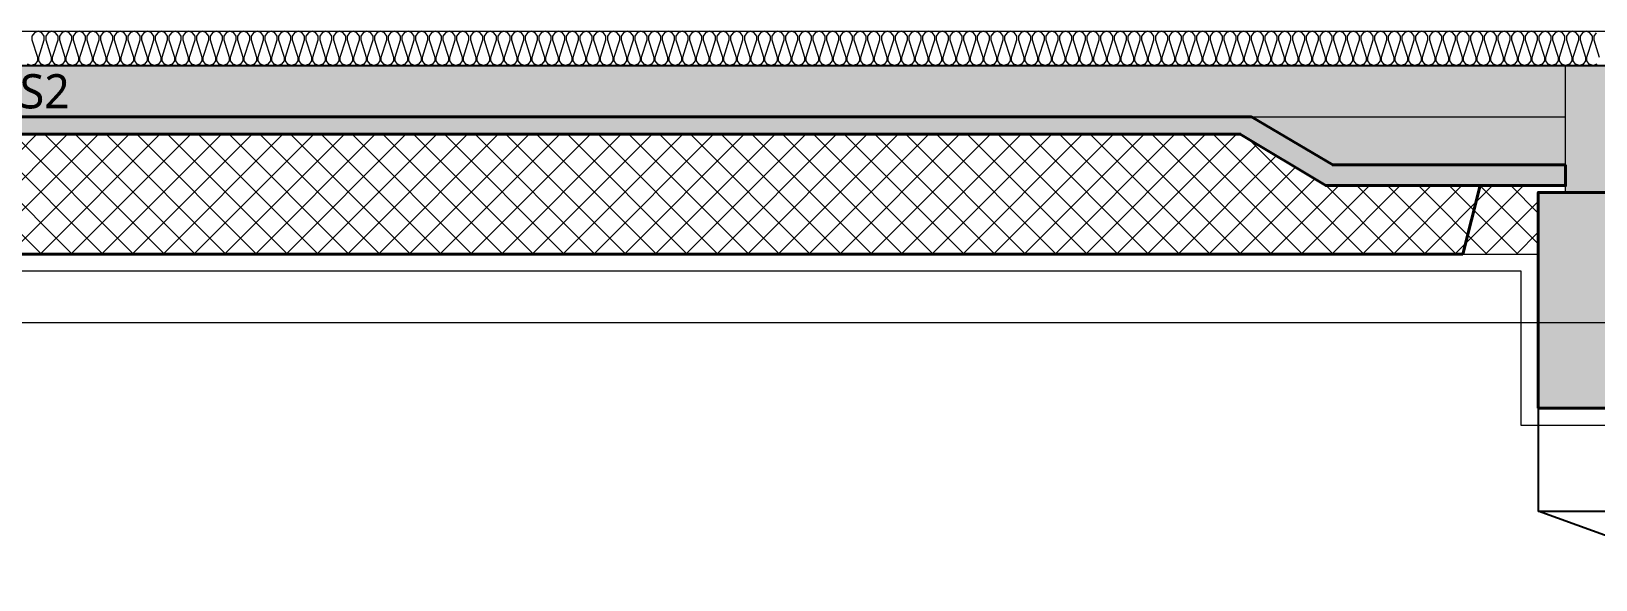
# Model space of a CAD drawing. Header units: millimetres. Extents: x 0 to 420000, y 0 to 297000.
# Drawn here: x 216513 to 221080, y 166750 to 168350 of the extents above; entities that cross this region are included whole.
import ezdxf
from ezdxf.enums import TextEntityAlignment as Align

# ---------------------------------------------------------------- set-up
doc = ezdxf.new("R2010")
doc.units = ezdxf.units.MM
doc.linetypes.add('CEN', pattern=[62, 60, -1, 0, -1])
for name, color, linetype, lineweight in [('A-AXIS-LINE', 1, 'CEN', 15), ('A-CONC-LIN1', 2, 'Continuous', 40), ('A-CONC-LIN2', 7, 'Continuous', 25), ('A-ELEV-LIN2', 7, 'Continuous', 25), ('A-XXXX-INSL1', 15, 'Continuous', 18), ('A-XXXX-INSL2', 8, 'Continuous', 18)]:
    doc.layers.add(name, color=color, linetype=linetype, lineweight=lineweight)
doc.layers.add('A-CONC-SOLD', color=253, linetype='CEN')
doc.layers.add('A-XXXX-NPLT', color=144, linetype='Continuous', lineweight=15, plot=False)
doc.styles.add('맑은고딕', font='')
doc.styles.get('맑은고딕').set_extended_font_data('Malgun Gothic')

# ---------------------------------------------------------------- blocks, each defined once
blk = doc.blocks.new('axis(220316)')
at = {"layer": 'A-AXIS-LINE', "ltscale": 1000}
blk.add_line((4631788.1, -432118.7), (4955413.1, -432118.7), dxfattribs=at)
blk = doc.blocks.new('PG1')
at = {"layer": 'A-CONC-SOLD'}
h = blk.add_hatch(color=256, dxfattribs=at)
h.dxf.hatch_style = 1
h.paths.add_polyline_path([(4800580.6, -237068.7), (4800580.6, -237438.7), (4802620.6, -237438.7), (4802620.6, -237068.7)])
h = blk.add_hatch(color=256, dxfattribs=at)
h.dxf.hatch_style = 1
h.paths.add_polyline_path([(4800500.6, -238068.7), (4800500.6, -237438.7), (4802700.6, -237438.7), (4802700.6, -238068.7), (4802240.6, -238068.7), (4802160.6, -237488.7), (4801040.6, -237488.7), (4800960.6, -238068.7)])
at = {"layer": 'A-CONC-LIN1'}
blk.add_lwpolyline([(4800500.6, -238068.7), (4800500.6, -237438.7), (4802700.6, -237438.7), (4802700.6, -238068.7), (4802240.6, -238068.7), (4802160.6, -237488.7), (4801040.6, -237488.7), (4800960.6, -238068.7), (4800500.6, -238068.7)], dxfattribs=at)
at = {"layer": 'A-CONC-LIN2'}
blk.add_line((4800580.6, -237068.7), (4802620.6, -237068.7), dxfattribs=at)
at = {"layer": 'A-XXXX-NPLT'}
blk.add_lwpolyline([(4802700.6, -238068.7), (4800500.6, -238068.7), (4800500.6, -237438.7), (4800580.6, -237438.7), (4800580.6, -237068.7), (4802620.6, -237068.7), (4802620.6, -237438.7), (4802700.6, -237438.7)], close=True, dxfattribs=at)
at = {"layer": 'A-XXXX-NPLT', "style": '맑은고딕'}
for s, p in [('PG1', (4801600.6, -237718.7)), ('2200X1000', (4801600.6, -237868.7))]:
    blk.add_text(s, height=100, dxfattribs=at).set_placement(p, align=Align.MIDDLE)
blk = doc.blocks.new('PS2(횡)')
at = {"layer": 'A-CONC-SOLD'}
h = blk.add_hatch(color=256, dxfattribs=at)
h.dxf.hatch_style = 1
h.paths.add_polyline_path([(1020, 0), (1020, -290), (1700, -290), (1937.4, -150), (9062.6, -150), (9300, -290), (9980, -290), (9980, 0)])
h = blk.add_hatch(color=256, dxfattribs=at)
h.dxf.hatch_style = 1
h.paths.add_polyline_path([(9980, -290), (9980, -350), (9280, -350), (9030, -200), (1970, -200), (1720, -350), (1020, -350), (1020, -290), (1700, -290), (1937.4, -150), (9062.6, -150), (9300, -290)])
at = {"layer": 'A-XXXX-INSL2'}
h = blk.add_hatch(dxfattribs=at)
h.set_pattern_fill('ANSI37', color=256, scale=20)
h.set_pattern_definition([(45, (-244012.5, -188500), (-44.90128, 44.90128), []), (135, (-244012.5, -188500), (-44.90128, -44.90128), [])])
h.paths.add_polyline_path([(1100, -550), (9900, -550), (9900, -350), (9280, -350), (9030, -200), (1970, -200), (1720, -350), (1100, -350)])
at = {"layer": 'A-CONC-LIN1', "color": 2}
for p, q in [((9680, -550), (9730, -350)), ((1320, -550), (9680, -550))]:
    blk.add_line(p, q, dxfattribs=at)
blk.add_lwpolyline([(9980, -290), (9980, -350), (9280, -350), (9030, -200), (1970, -200), (1720, -350), (1020, -350), (1020, -290), (1700, -290), (1937.4, -150), (9062.6, -150), (9300, -290)], close=True, dxfattribs=at)
at = {"layer": 'A-CONC-LIN2'}
blk.add_line((1020, 0), (9980, 0), dxfattribs=at)
at = {"layer": 'A-XXXX-INSL2'}
blk.add_line((9680, -550), (9900, -550), dxfattribs=at)
at = {"layer": 'A-XXXX-NPLT'}
blk.add_line((9062.6, -150), (9980, -150), dxfattribs=at)
at = {"layer": 'A-XXXX-NPLT', "style": '맑은고딕'}
blk.add_text('PS2', height=100, dxfattribs=at).set_placement((5500, -75), align=Align.MIDDLE)
blk = doc.blocks.new('횡지하층')
at = {"layer": 'A-ELEV-LIN2'}
for p, q in [((4822500.6, -238361.1), (4824700.6, -238361.1)), ((4822500.6, -238361.1), (4822500.6, -238661.1)), ((4822500.6, -238661.1), (4824700.6, -238661.1)), ((4823050.6, -238861.1), (4822500.6, -238661.1))]:
    blk.add_line(p, q, dxfattribs=at)
at = {"layer": 'A-XXXX-INSL1'}
blk.add_lwpolyline([(4833450.6, -237961.1), (4824750.6, -237961.1), (4824750.6, -238411.1), (4824197, -238411.1), (4824117, -237831.1), (4823084.1, -237831.1), (4823004.1, -238411.1), (4822450.6, -238411.1), (4822450.6, -237961.1), (4813750.6, -237961.1), (4813750.6, -238411.1), (4813197, -238411.1), (4813117, -237831.1), (4812084.1, -237831.1), (4812004.1, -238411.1), (4811450.6, -238411.1), (4811450.6, -237961.1), (4802750.6, -237961.1)], dxfattribs=at)
at = {"layer": 'A-XXXX-INSL2'}
blk.add_line((4757100.4, -237261.1), (4890100.5, -237261.1), dxfattribs=at)
for points in [[(4822669.6, -237265.1), (4822662.6, -237275.1), (4822662.6, -237286.1), (4822678.6, -237336.1)], [(4822671.6, -237357.1), (4822660.6, -237361.1), (4822649.6, -237357.1), (4822642.6, -237347.1), (4822642.6, -237336.1), (4822658.6, -237286.1), (4822658.6, -237275.1), (4822651.6, -237265.1), (4822640.6, -237261.1), (4822629.6, -237265.1), (4822622.6, -237275.1), (4822622.6, -237286.1), (4822638.6, -237336.1), (4822638.6, -237347.1), (4822631.6, -237357.1), (4822620.6, -237361.1), (4822609.6, -237357.1), (4822602.6, -237347.1), (4822602.6, -237336.1), (4822618.6, -237286.1), (4822618.6, -237275.1), (4822611.6, -237265.1), (4822600.6, -237261.1), (4822589.6, -237265.1), (4822582.6, -237275.1), (4822582.6, -237286.1), (4822598.6, -237336.1), (4822598.6, -237347.1), (4822591.6, -237357.1), (4822580.6, -237361.1), (4822569.6, -237357.1), (4822562.6, -237347.1), (4822562.6, -237336.1), (4822578.6, -237286.1), (4822578.6, -237275.1), (4822571.6, -237265.1), (4822560.6, -237261.1), (4822549.6, -237265.1), (4822542.6, -237275.1), (4822542.6, -237286.1), (4822558.6, -237336.1), (4822558.6, -237347.1), (4822551.6, -237357.1), (4822540.6, -237361.1), (4822529.6, -237357.1), (4822522.6, -237347.1), (4822522.6, -237336.1), (4822538.6, -237286.1), (4822538.6, -237275.1), (4822531.6, -237265.1), (4822520.6, -237261.1), (4822509.6, -237265.1), (4822502.6, -237275.1), (4822502.6, -237286.1), (4822518.6, -237336.1), (4822518.6, -237347.1), (4822511.6, -237357.1), (4822500.6, -237361.1), (4822489.6, -237357.1), (4822482.6, -237347.1), (4822482.6, -237336.1), (4822498.6, -237286.1), (4822498.6, -237275.1), (4822491.6, -237265.1), (4822480.6, -237261.1), (4822469.6, -237265.1), (4822462.6, -237275.1), (4822462.6, -237286.1), (4822478.6, -237336.1), (4822478.6, -237347.1), (4822471.6, -237357.1), (4822460.6, -237361.1), (4822449.6, -237357.1), (4822442.6, -237347.1), (4822442.6, -237336.1), (4822458.6, -237286.1), (4822458.6, -237275.1), (4822451.6, -237265.1), (4822440.6, -237261.1), (4822429.6, -237265.1), (4822422.6, -237275.1), (4822422.6, -237286.1), (4822438.6, -237336.1), (4822438.6, -237347.1), (4822431.6, -237357.1), (4822420.6, -237361.1), (4822409.6, -237357.1), (4822402.6, -237347.1), (4822402.6, -237336.1), (4822418.6, -237286.1), (4822418.6, -237275.1), (4822411.6, -237265.1), (4822400.6, -237261.1), (4822389.6, -237265.1), (4822382.6, -237275.1), (4822382.6, -237286.1), (4822398.6, -237336.1), (4822398.6, -237347.1), (4822391.6, -237357.1), (4822380.6, -237361.1), (4822369.6, -237357.1), (4822362.6, -237347.1), (4822362.6, -237336.1), (4822378.6, -237286.1), (4822378.6, -237275.1), (4822371.6, -237265.1), (4822360.6, -237261.1), (4822349.6, -237265.1), (4822342.6, -237275.1), (4822342.6, -237286.1), (4822358.6, -237336.1), (4822358.6, -237347.1), (4822351.6, -237357.1), (4822340.6, -237361.1), (4822329.6, -237357.1), (4822322.6, -237347.1), (4822322.6, -237336.1), (4822338.6, -237286.1), (4822338.6, -237275.1), (4822331.6, -237265.1), (4822320.6, -237261.1), (4822309.6, -237265.1), (4822302.6, -237275.1), (4822302.6, -237286.1), (4822318.6, -237336.1), (4822318.6, -237347.1), (4822311.6, -237357.1), (4822300.6, -237361.1), (4822289.6, -237357.1), (4822282.6, -237347.1), (4822282.6, -237336.1), (4822298.6, -237286.1), (4822298.6, -237275.1), (4822291.6, -237265.1), (4822280.6, -237261.1), (4822269.6, -237265.1), (4822262.6, -237275.1), (4822262.6, -237286.1), (4822278.6, -237336.1), (4822278.6, -237347.1), (4822271.6, -237357.1), (4822260.6, -237361.1), (4822249.6, -237357.1), (4822242.6, -237347.1), (4822242.6, -237336.1), (4822258.6, -237286.1), (4822258.6, -237275.1), (4822251.6, -237265.1), (4822240.6, -237261.1), (4822229.6, -237265.1), (4822222.6, -237275.1), (4822222.6, -237286.1), (4822238.6, -237336.1), (4822238.6, -237347.1), (4822231.6, -237357.1), (4822220.6, -237361.1), (4822209.6, -237357.1), (4822202.6, -237347.1), (4822202.6, -237336.1), (4822218.6, -237286.1), (4822218.6, -237275.1), (4822211.6, -237265.1), (4822200.6, -237261.1), (4822189.6, -237265.1), (4822182.6, -237275.1), (4822182.6, -237286.1), (4822198.6, -237336.1), (4822198.6, -237347.1), (4822191.6, -237357.1), (4822180.6, -237361.1), (4822169.6, -237357.1), (4822162.6, -237347.1), (4822162.6, -237336.1), (4822178.6, -237286.1), (4822178.6, -237275.1), (4822171.6, -237265.1), (4822160.6, -237261.1), (4822149.6, -237265.1), (4822142.6, -237275.1), (4822142.6, -237286.1), (4822158.6, -237336.1), (4822158.6, -237347.1), (4822151.6, -237357.1), (4822140.6, -237361.1), (4822129.6, -237357.1), (4822122.6, -237347.1), (4822122.6, -237336.1), (4822138.6, -237286.1), (4822138.6, -237275.1), (4822131.6, -237265.1), (4822120.6, -237261.1), (4822109.6, -237265.1), (4822102.6, -237275.1), (4822102.6, -237286.1), (4822118.6, -237336.1), (4822118.6, -237347.1), (4822111.6, -237357.1), (4822100.6, -237361.1), (4822089.6, -237357.1), (4822082.6, -237347.1), (4822082.6, -237336.1), (4822098.6, -237286.1), (4822098.6, -237275.1), (4822091.6, -237265.1), (4822080.6, -237261.1), (4822069.6, -237265.1), (4822062.6, -237275.1), (4822062.6, -237286.1), (4822078.6, -237336.1), (4822078.6, -237347.1), (4822071.6, -237357.1), (4822060.6, -237361.1), (4822049.6, -237357.1), (4822042.6, -237347.1), (4822042.6, -237336.1), (4822058.6, -237286.1), (4822058.6, -237275.1), (4822051.6, -237265.1), (4822040.6, -237261.1), (4822029.6, -237265.1), (4822022.6, -237275.1), (4822022.6, -237286.1), (4822038.6, -237336.1), (4822038.6, -237347.1), (4822031.6, -237357.1), (4822020.6, -237361.1), (4822009.6, -237357.1), (4822002.6, -237347.1), (4822002.6, -237336.1), (4822018.6, -237286.1), (4822018.6, -237275.1), (4822011.6, -237265.1), (4822000.6, -237261.1), (4821989.6, -237265.1), (4821982.6, -237275.1), (4821982.6, -237286.1), (4821998.6, -237336.1), (4821998.6, -237347.1), (4821991.6, -237357.1), (4821980.6, -237361.1), (4821969.6, -237357.1), (4821962.6, -237347.1), (4821962.6, -237336.1), (4821978.6, -237286.1), (4821978.6, -237275.1), (4821971.6, -237265.1), (4821960.6, -237261.1), (4821949.6, -237265.1), (4821942.6, -237275.1), (4821942.6, -237286.1), (4821958.6, -237336.1), (4821958.6, -237347.1), (4821951.6, -237357.1), (4821940.6, -237361.1), (4821929.6, -237357.1), (4821922.6, -237347.1), (4821922.6, -237336.1), (4821938.6, -237286.1), (4821938.6, -237275.1), (4821931.6, -237265.1), (4821920.6, -237261.1), (4821909.6, -237265.1), (4821902.6, -237275.1), (4821902.6, -237286.1), (4821918.6, -237336.1), (4821918.6, -237347.1), (4821911.6, -237357.1), (4821900.6, -237361.1), (4821889.6, -237357.1), (4821882.6, -237347.1), (4821882.6, -237336.1), (4821898.6, -237286.1), (4821898.6, -237275.1), (4821891.6, -237265.1), (4821880.6, -237261.1), (4821869.6, -237265.1), (4821862.6, -237275.1), (4821862.6, -237286.1), (4821878.6, -237336.1), (4821878.6, -237347.1), (4821871.6, -237357.1), (4821860.6, -237361.1), (4821849.6, -237357.1), (4821842.6, -237347.1), (4821842.6, -237336.1), (4821858.6, -237286.1), (4821858.6, -237275.1), (4821851.6, -237265.1), (4821840.6, -237261.1), (4821829.6, -237265.1), (4821822.6, -237275.1), (4821822.6, -237286.1), (4821838.6, -237336.1), (4821838.6, -237347.1), (4821831.6, -237357.1), (4821820.6, -237361.1), (4821809.6, -237357.1), (4821802.6, -237347.1), (4821802.6, -237336.1), (4821818.6, -237286.1), (4821818.6, -237275.1), (4821811.6, -237265.1), (4821800.6, -237261.1), (4821789.6, -237265.1), (4821782.6, -237275.1), (4821782.6, -237286.1), (4821798.6, -237336.1), (4821798.6, -237347.1), (4821791.6, -237357.1), (4821780.6, -237361.1), (4821769.6, -237357.1), (4821762.6, -237347.1), (4821762.6, -237336.1), (4821778.6, -237286.1), (4821778.6, -237275.1), (4821771.6, -237265.1), (4821760.6, -237261.1), (4821749.6, -237265.1), (4821742.6, -237275.1), (4821742.6, -237286.1), (4821758.6, -237336.1), (4821758.6, -237347.1), (4821751.6, -237357.1), (4821740.6, -237361.1), (4821729.6, -237357.1), (4821722.6, -237347.1), (4821722.6, -237336.1), (4821738.6, -237286.1), (4821738.6, -237275.1), (4821731.6, -237265.1), (4821720.6, -237261.1), (4821709.6, -237265.1), (4821702.6, -237275.1), (4821702.6, -237286.1), (4821718.6, -237336.1), (4821718.6, -237347.1), (4821711.6, -237357.1), (4821700.6, -237361.1), (4821689.6, -237357.1), (4821682.6, -237347.1), (4821682.6, -237336.1), (4821698.6, -237286.1), (4821698.6, -237275.1), (4821691.6, -237265.1), (4821680.6, -237261.1), (4821669.6, -237265.1), (4821662.6, -237275.1), (4821662.6, -237286.1), (4821678.6, -237336.1), (4821678.6, -237347.1), (4821671.6, -237357.1), (4821660.6, -237361.1), (4821649.6, -237357.1), (4821642.6, -237347.1), (4821642.6, -237336.1), (4821658.6, -237286.1), (4821658.6, -237275.1), (4821651.6, -237265.1), (4821640.6, -237261.1), (4821629.6, -237265.1), (4821622.6, -237275.1), (4821622.6, -237286.1), (4821638.6, -237336.1), (4821638.6, -237347.1), (4821631.6, -237357.1), (4821620.6, -237361.1), (4821609.6, -237357.1), (4821602.6, -237347.1), (4821602.6, -237336.1), (4821618.6, -237286.1), (4821618.6, -237275.1), (4821611.6, -237265.1), (4821600.6, -237261.1), (4821589.6, -237265.1), (4821582.6, -237275.1), (4821582.6, -237286.1), (4821598.6, -237336.1), (4821598.6, -237347.1), (4821591.6, -237357.1), (4821580.6, -237361.1), (4821569.6, -237357.1), (4821562.6, -237347.1), (4821562.6, -237336.1), (4821578.6, -237286.1), (4821578.6, -237275.1), (4821571.6, -237265.1), (4821560.6, -237261.1), (4821549.6, -237265.1), (4821542.6, -237275.1), (4821542.6, -237286.1), (4821558.6, -237336.1), (4821558.6, -237347.1), (4821551.6, -237357.1), (4821540.6, -237361.1), (4821529.6, -237357.1), (4821522.6, -237347.1), (4821522.6, -237336.1), (4821538.6, -237286.1), (4821538.6, -237275.1), (4821531.6, -237265.1), (4821520.6, -237261.1), (4821509.6, -237265.1), (4821502.6, -237275.1), (4821502.6, -237286.1), (4821518.6, -237336.1), (4821518.6, -237347.1), (4821511.6, -237357.1), (4821500.6, -237361.1), (4821489.6, -237357.1), (4821482.6, -237347.1), (4821482.6, -237336.1), (4821498.6, -237286.1), (4821498.6, -237275.1), (4821491.6, -237265.1), (4821480.6, -237261.1), (4821469.6, -237265.1), (4821462.6, -237275.1), (4821462.6, -237286.1), (4821478.6, -237336.1), (4821478.6, -237347.1), (4821471.6, -237357.1), (4821460.6, -237361.1), (4821449.6, -237357.1), (4821442.6, -237347.1), (4821442.6, -237336.1), (4821458.6, -237286.1), (4821458.6, -237275.1), (4821451.6, -237265.1), (4821440.6, -237261.1), (4821429.6, -237265.1), (4821422.6, -237275.1), (4821422.6, -237286.1), (4821438.6, -237336.1), (4821438.6, -237347.1), (4821431.6, -237357.1), (4821420.6, -237361.1), (4821409.6, -237357.1), (4821402.6, -237347.1), (4821402.6, -237336.1), (4821418.6, -237286.1), (4821418.6, -237275.1), (4821411.6, -237265.1), (4821400.6, -237261.1), (4821389.6, -237265.1), (4821382.6, -237275.1), (4821382.6, -237286.1), (4821398.6, -237336.1), (4821398.6, -237347.1), (4821391.6, -237357.1), (4821380.6, -237361.1), (4821369.6, -237357.1), (4821362.6, -237347.1), (4821362.6, -237336.1), (4821378.6, -237286.1), (4821378.6, -237275.1), (4821371.6, -237265.1), (4821360.6, -237261.1), (4821349.6, -237265.1), (4821342.6, -237275.1), (4821342.6, -237286.1), (4821358.6, -237336.1), (4821358.6, -237347.1), (4821351.6, -237357.1), (4821340.6, -237361.1), (4821329.6, -237357.1), (4821322.6, -237347.1), (4821322.6, -237336.1), (4821338.6, -237286.1), (4821338.6, -237275.1), (4821331.6, -237265.1), (4821320.6, -237261.1), (4821309.6, -237265.1), (4821302.6, -237275.1), (4821302.6, -237286.1), (4821318.6, -237336.1), (4821318.6, -237347.1), (4821311.6, -237357.1), (4821300.6, -237361.1), (4821289.6, -237357.1), (4821282.6, -237347.1), (4821282.6, -237336.1), (4821298.6, -237286.1), (4821298.6, -237275.1), (4821291.6, -237265.1), (4821280.6, -237261.1), (4821269.6, -237265.1), (4821262.6, -237275.1), (4821262.6, -237286.1), (4821278.6, -237336.1), (4821278.6, -237347.1), (4821271.6, -237357.1), (4821260.6, -237361.1), (4821249.6, -237357.1), (4821242.6, -237347.1), (4821242.6, -237336.1), (4821258.6, -237286.1), (4821258.6, -237275.1), (4821251.6, -237265.1), (4821240.6, -237261.1), (4821229.6, -237265.1), (4821222.6, -237275.1), (4821222.6, -237286.1), (4821238.6, -237336.1), (4821238.6, -237347.1), (4821231.6, -237357.1), (4821220.6, -237361.1), (4821209.6, -237357.1), (4821202.6, -237347.1), (4821202.6, -237336.1), (4821218.6, -237286.1), (4821218.6, -237275.1), (4821211.6, -237265.1), (4821200.6, -237261.1), (4821189.6, -237265.1), (4821182.6, -237275.1), (4821182.6, -237286.1), (4821198.6, -237336.1), (4821198.6, -237347.1), (4821191.6, -237357.1), (4821180.6, -237361.1), (4821169.6, -237357.1), (4821162.6, -237347.1), (4821162.6, -237336.1), (4821178.6, -237286.1), (4821178.6, -237275.1), (4821171.6, -237265.1), (4821160.6, -237261.1), (4821149.6, -237265.1), (4821142.6, -237275.1), (4821142.6, -237286.1), (4821158.6, -237336.1), (4821158.6, -237347.1), (4821151.6, -237357.1), (4821140.6, -237361.1), (4821129.6, -237357.1), (4821122.6, -237347.1), (4821122.6, -237336.1), (4821138.6, -237286.1), (4821138.6, -237275.1), (4821131.6, -237265.1), (4821120.6, -237261.1), (4821109.6, -237265.1), (4821102.6, -237275.1), (4821102.6, -237286.1), (4821118.6, -237336.1), (4821118.6, -237347.1), (4821111.6, -237357.1), (4821100.6, -237361.1), (4821089.6, -237357.1), (4821082.6, -237347.1), (4821082.6, -237336.1), (4821098.6, -237286.1), (4821098.6, -237275.1), (4821091.6, -237265.1), (4821080.6, -237261.1), (4821069.6, -237265.1), (4821062.6, -237275.1), (4821062.6, -237286.1), (4821078.6, -237336.1), (4821078.6, -237347.1), (4821071.6, -237357.1), (4821060.6, -237361.1), (4821049.6, -237357.1), (4821042.6, -237347.1), (4821042.6, -237336.1), (4821058.6, -237286.1), (4821058.6, -237275.1), (4821051.6, -237265.1), (4821040.6, -237261.1), (4821029.6, -237265.1), (4821022.6, -237275.1), (4821022.6, -237286.1), (4821038.6, -237336.1), (4821038.6, -237347.1), (4821031.6, -237357.1), (4821020.6, -237361.1), (4821009.6, -237357.1), (4821002.6, -237347.1), (4821002.6, -237336.1), (4821018.6, -237286.1), (4821018.6, -237275.1), (4821011.6, -237265.1), (4821000.6, -237261.1), (4820989.6, -237265.1), (4820982.6, -237275.1), (4820982.6, -237286.1), (4820998.6, -237336.1), (4820998.6, -237347.1), (4820991.6, -237357.1), (4820980.6, -237361.1), (4820969.6, -237357.1), (4820962.6, -237347.1), (4820962.6, -237336.1), (4820978.6, -237286.1), (4820978.6, -237275.1), (4820971.6, -237265.1), (4820960.6, -237261.1), (4820949.6, -237265.1), (4820942.6, -237275.1), (4820942.6, -237286.1), (4820958.6, -237336.1), (4820958.6, -237347.1), (4820951.6, -237357.1), (4820940.6, -237361.1), (4820929.6, -237357.1), (4820922.6, -237347.1), (4820922.6, -237336.1), (4820938.6, -237286.1), (4820938.6, -237275.1), (4820931.6, -237265.1), (4820920.6, -237261.1), (4820909.6, -237265.1), (4820902.6, -237275.1), (4820902.6, -237286.1), (4820918.6, -237336.1), (4820918.6, -237347.1), (4820911.6, -237357.1), (4820900.6, -237361.1), (4820889.6, -237357.1), (4820882.6, -237347.1), (4820882.6, -237336.1), (4820898.6, -237286.1), (4820898.6, -237275.1), (4820891.6, -237265.1), (4820880.6, -237261.1), (4820869.6, -237265.1), (4820862.6, -237275.1), (4820862.6, -237286.1), (4820878.6, -237336.1), (4820878.6, -237347.1), (4820871.6, -237357.1), (4820860.6, -237361.1), (4820849.6, -237357.1), (4820842.6, -237347.1), (4820842.6, -237336.1), (4820858.6, -237286.1), (4820858.6, -237275.1), (4820851.6, -237265.1), (4820840.6, -237261.1), (4820829.6, -237265.1), (4820822.6, -237275.1), (4820822.6, -237286.1), (4820838.6, -237336.1), (4820838.6, -237347.1), (4820831.6, -237357.1), (4820820.6, -237361.1), (4820809.6, -237357.1), (4820802.6, -237347.1), (4820802.6, -237336.1), (4820818.6, -237286.1), (4820818.6, -237275.1), (4820811.6, -237265.1), (4820800.6, -237261.1), (4820789.6, -237265.1), (4820782.6, -237275.1), (4820782.6, -237286.1), (4820798.6, -237336.1), (4820798.6, -237347.1), (4820791.6, -237357.1), (4820780.6, -237361.1), (4820769.6, -237357.1), (4820762.6, -237347.1), (4820762.6, -237336.1), (4820778.6, -237286.1), (4820778.6, -237275.1), (4820771.6, -237265.1), (4820760.6, -237261.1), (4820749.6, -237265.1), (4820742.6, -237275.1), (4820742.6, -237286.1), (4820758.6, -237336.1), (4820758.6, -237347.1), (4820751.6, -237357.1), (4820740.6, -237361.1), (4820729.6, -237357.1), (4820722.6, -237347.1), (4820722.6, -237336.1), (4820738.6, -237286.1), (4820738.6, -237275.1), (4820731.6, -237265.1), (4820720.6, -237261.1), (4820709.6, -237265.1), (4820702.6, -237275.1), (4820702.6, -237286.1), (4820718.6, -237336.1), (4820718.6, -237347.1), (4820711.6, -237357.1), (4820700.6, -237361.1), (4820689.6, -237357.1), (4820682.6, -237347.1), (4820682.6, -237336.1), (4820698.6, -237286.1), (4820698.6, -237275.1), (4820691.6, -237265.1), (4820680.6, -237261.1), (4820669.6, -237265.1), (4820662.6, -237275.1), (4820662.6, -237286.1), (4820678.6, -237336.1), (4820678.6, -237347.1), (4820671.6, -237357.1), (4820660.6, -237361.1), (4820649.6, -237357.1), (4820642.6, -237347.1), (4820642.6, -237336.1), (4820658.6, -237286.1), (4820658.6, -237275.1), (4820651.6, -237265.1), (4820640.6, -237261.1), (4820629.6, -237265.1), (4820622.6, -237275.1), (4820622.6, -237286.1), (4820638.6, -237336.1), (4820638.6, -237347.1), (4820631.6, -237357.1), (4820620.6, -237361.1), (4820609.6, -237357.1), (4820602.6, -237347.1), (4820602.6, -237336.1), (4820618.6, -237286.1), (4820618.6, -237275.1), (4820611.6, -237265.1), (4820600.6, -237261.1), (4820589.6, -237265.1), (4820582.6, -237275.1), (4820582.6, -237286.1), (4820598.6, -237336.1), (4820598.6, -237347.1), (4820591.6, -237357.1), (4820580.6, -237361.1), (4820569.6, -237357.1), (4820562.6, -237347.1), (4820562.6, -237336.1), (4820578.6, -237286.1), (4820578.6, -237275.1), (4820571.6, -237265.1), (4820560.6, -237261.1), (4820549.6, -237265.1), (4820542.6, -237275.1), (4820542.6, -237286.1), (4820558.6, -237336.1), (4820558.6, -237347.1), (4820551.6, -237357.1), (4820540.6, -237361.1), (4820529.6, -237357.1), (4820522.6, -237347.1), (4820522.6, -237336.1), (4820538.6, -237286.1), (4820538.6, -237275.1), (4820531.6, -237265.1), (4820520.6, -237261.1), (4820509.6, -237265.1), (4820502.6, -237275.1), (4820502.6, -237286.1), (4820518.6, -237336.1), (4820518.6, -237347.1), (4820511.6, -237357.1), (4820500.6, -237361.1), (4820489.6, -237357.1), (4820482.6, -237347.1), (4820482.6, -237336.1), (4820498.6, -237286.1), (4820498.6, -237275.1), (4820491.6, -237265.1), (4820480.6, -237261.1), (4820469.6, -237265.1), (4820462.6, -237275.1), (4820462.6, -237286.1), (4820478.6, -237336.1), (4820478.6, -237347.1), (4820471.6, -237357.1), (4820460.6, -237361.1), (4820449.6, -237357.1), (4820442.6, -237347.1), (4820442.6, -237336.1), (4820458.6, -237286.1), (4820458.6, -237275.1), (4820451.6, -237265.1), (4820440.6, -237261.1), (4820429.6, -237265.1), (4820422.6, -237275.1), (4820422.6, -237286.1), (4820438.6, -237336.1), (4820438.6, -237347.1), (4820431.6, -237357.1), (4820420.6, -237361.1), (4820409.6, -237357.1), (4820402.6, -237347.1), (4820402.6, -237336.1), (4820418.6, -237286.1), (4820418.6, -237275.1), (4820411.6, -237265.1), (4820400.6, -237261.1), (4820389.6, -237265.1), (4820382.6, -237275.1), (4820382.6, -237286.1), (4820398.6, -237336.1), (4820398.6, -237347.1), (4820391.6, -237357.1), (4820380.6, -237361.1), (4820369.6, -237357.1), (4820362.6, -237347.1), (4820362.6, -237336.1), (4820378.6, -237286.1), (4820378.6, -237275.1), (4820371.6, -237265.1), (4820360.6, -237261.1), (4820349.6, -237265.1), (4820342.6, -237275.1), (4820342.6, -237286.1), (4820358.6, -237336.1), (4820358.6, -237347.1), (4820351.6, -237357.1), (4820340.6, -237361.1), (4820329.6, -237357.1), (4820322.6, -237347.1), (4820322.6, -237336.1), (4820338.6, -237286.1), (4820338.6, -237275.1), (4820331.6, -237265.1), (4820320.6, -237261.1), (4820309.6, -237265.1), (4820302.6, -237275.1), (4820302.6, -237286.1), (4820318.6, -237336.1), (4820318.6, -237347.1), (4820311.6, -237357.1), (4820300.6, -237361.1), (4820289.6, -237357.1), (4820282.6, -237347.1), (4820282.6, -237336.1), (4820298.6, -237286.1), (4820298.6, -237275.1), (4820291.6, -237265.1), (4820280.6, -237261.1), (4820269.6, -237265.1), (4820262.6, -237275.1), (4820262.6, -237286.1), (4820278.6, -237336.1), (4820278.6, -237347.1), (4820271.6, -237357.1), (4820260.6, -237361.1), (4820249.6, -237357.1), (4820242.6, -237347.1), (4820242.6, -237336.1), (4820258.6, -237286.1), (4820258.6, -237275.1), (4820251.6, -237265.1), (4820240.6, -237261.1), (4820229.6, -237265.1), (4820222.6, -237275.1), (4820222.6, -237286.1), (4820238.6, -237336.1), (4820238.6, -237347.1), (4820231.6, -237357.1), (4820220.6, -237361.1), (4820209.6, -237357.1), (4820202.6, -237347.1), (4820202.6, -237336.1), (4820218.6, -237286.1), (4820218.6, -237275.1), (4820211.6, -237265.1), (4820200.6, -237261.1), (4820189.6, -237265.1), (4820182.6, -237275.1), (4820182.6, -237286.1), (4820198.6, -237336.1), (4820198.6, -237347.1), (4820191.6, -237357.1), (4820180.6, -237361.1), (4820169.6, -237357.1), (4820162.6, -237347.1), (4820162.6, -237336.1), (4820178.6, -237286.1), (4820178.6, -237275.1), (4820171.6, -237265.1), (4820160.6, -237261.1), (4820149.6, -237265.1), (4820142.6, -237275.1), (4820142.6, -237286.1), (4820158.6, -237336.1), (4820158.6, -237347.1), (4820151.6, -237357.1), (4820140.6, -237361.1), (4820129.6, -237357.1), (4820122.6, -237347.1), (4820122.6, -237336.1), (4820138.6, -237286.1), (4820138.6, -237275.1), (4820131.6, -237265.1), (4820120.6, -237261.1), (4820109.6, -237265.1), (4820102.6, -237275.1), (4820102.6, -237286.1), (4820118.6, -237336.1), (4820118.6, -237347.1), (4820111.6, -237357.1), (4820100.6, -237361.1), (4820089.6, -237357.1), (4820082.6, -237347.1), (4820082.6, -237336.1), (4820098.6, -237286.1), (4820098.6, -237275.1), (4820091.6, -237265.1), (4820080.6, -237261.1), (4820069.6, -237265.1), (4820062.6, -237275.1), (4820062.6, -237286.1), (4820078.6, -237336.1), (4820078.6, -237347.1), (4820071.6, -237357.1), (4820060.6, -237361.1), (4820049.6, -237357.1), (4820042.6, -237347.1), (4820042.6, -237336.1), (4820058.6, -237286.1), (4820058.6, -237275.1), (4820051.6, -237265.1), (4820040.6, -237261.1), (4820029.6, -237265.1), (4820022.6, -237275.1), (4820022.6, -237286.1), (4820038.6, -237336.1), (4820038.6, -237347.1), (4820031.6, -237357.1), (4820020.6, -237361.1), (4820009.6, -237357.1), (4820002.6, -237347.1), (4820002.6, -237336.1), (4820018.6, -237286.1), (4820018.6, -237275.1), (4820011.6, -237265.1), (4820000.6, -237261.1), (4819989.6, -237265.1), (4819982.6, -237275.1), (4819982.6, -237286.1), (4819998.6, -237336.1), (4819998.6, -237347.1), (4819991.6, -237357.1), (4819980.6, -237361.1), (4819969.6, -237357.1), (4819962.6, -237347.1), (4819962.6, -237336.1), (4819978.6, -237286.1), (4819978.6, -237275.1), (4819971.6, -237265.1), (4819960.6, -237261.1), (4819949.6, -237265.1), (4819942.6, -237275.1), (4819942.6, -237286.1), (4819958.6, -237336.1), (4819958.6, -237347.1), (4819951.6, -237357.1), (4819940.6, -237361.1), (4819929.6, -237357.1), (4819922.6, -237347.1), (4819922.6, -237336.1), (4819938.6, -237286.1), (4819938.6, -237275.1), (4819931.6, -237265.1), (4819920.6, -237261.1), (4819909.6, -237265.1), (4819902.6, -237275.1), (4819902.6, -237286.1), (4819918.6, -237336.1), (4819918.6, -237347.1), (4819911.6, -237357.1), (4819900.6, -237361.1), (4819889.6, -237357.1), (4819882.6, -237347.1), (4819882.6, -237336.1), (4819898.6, -237286.1), (4819898.6, -237275.1), (4819891.6, -237265.1), (4819880.6, -237261.1), (4819869.6, -237265.1), (4819862.6, -237275.1), (4819862.6, -237286.1), (4819878.6, -237336.1), (4819878.6, -237347.1), (4819871.6, -237357.1), (4819860.6, -237361.1), (4819849.6, -237357.1), (4819842.6, -237347.1), (4819842.6, -237336.1), (4819858.6, -237286.1), (4819858.6, -237275.1), (4819851.6, -237265.1), (4819840.6, -237261.1), (4819829.6, -237265.1), (4819822.6, -237275.1), (4819822.6, -237286.1), (4819838.6, -237336.1), (4819838.6, -237347.1), (4819831.6, -237357.1), (4819820.6, -237361.1), (4819809.6, -237357.1), (4819802.6, -237347.1), (4819802.6, -237336.1), (4819818.6, -237286.1), (4819818.6, -237275.1), (4819811.6, -237265.1), (4819800.6, -237261.1), (4819789.6, -237265.1), (4819782.6, -237275.1), (4819782.6, -237286.1), (4819798.6, -237336.1), (4819798.6, -237347.1), (4819791.6, -237357.1), (4819780.6, -237361.1), (4819769.6, -237357.1), (4819762.6, -237347.1), (4819762.6, -237336.1), (4819778.6, -237286.1), (4819778.6, -237275.1), (4819771.6, -237265.1), (4819760.6, -237261.1), (4819749.6, -237265.1), (4819742.6, -237275.1), (4819742.6, -237286.1), (4819758.6, -237336.1), (4819758.6, -237347.1), (4819751.6, -237357.1), (4819740.6, -237361.1), (4819729.6, -237357.1), (4819722.6, -237347.1), (4819722.6, -237336.1), (4819738.6, -237286.1), (4819738.6, -237275.1), (4819731.6, -237265.1), (4819720.6, -237261.1), (4819709.6, -237265.1), (4819702.6, -237275.1), (4819702.6, -237286.1), (4819718.6, -237336.1), (4819718.6, -237347.1), (4819711.6, -237357.1), (4819700.6, -237361.1), (4819689.6, -237357.1), (4819682.6, -237347.1), (4819682.6, -237336.1), (4819698.6, -237286.1), (4819698.6, -237275.1), (4819691.6, -237265.1), (4819680.6, -237261.1), (4819669.6, -237265.1), (4819662.6, -237275.1), (4819662.6, -237286.1), (4819678.6, -237336.1), (4819678.6, -237347.1), (4819671.6, -237357.1), (4819660.6, -237361.1), (4819649.6, -237357.1), (4819642.6, -237347.1), (4819642.6, -237336.1), (4819658.6, -237286.1), (4819658.6, -237275.1), (4819651.6, -237265.1), (4819640.6, -237261.1), (4819629.6, -237265.1), (4819622.6, -237275.1), (4819622.6, -237286.1), (4819638.6, -237336.1), (4819638.6, -237347.1), (4819631.6, -237357.1), (4819620.6, -237361.1), (4819609.6, -237357.1), (4819602.6, -237347.1), (4819602.6, -237336.1), (4819618.6, -237286.1), (4819618.6, -237275.1), (4819611.6, -237265.1), (4819600.6, -237261.1), (4819589.6, -237265.1), (4819582.6, -237275.1), (4819582.6, -237286.1), (4819598.6, -237336.1), (4819598.6, -237347.1), (4819591.6, -237357.1), (4819580.6, -237361.1), (4819569.6, -237357.1), (4819562.6, -237347.1), (4819562.6, -237336.1), (4819578.6, -237286.1), (4819578.6, -237275.1), (4819571.6, -237265.1), (4819560.6, -237261.1), (4819549.6, -237265.1), (4819542.6, -237275.1), (4819542.6, -237286.1), (4819558.6, -237336.1), (4819558.6, -237347.1), (4819551.6, -237357.1), (4819540.6, -237361.1), (4819529.6, -237357.1), (4819522.6, -237347.1), (4819522.6, -237336.1), (4819538.6, -237286.1), (4819538.6, -237275.1), (4819531.6, -237265.1), (4819520.6, -237261.1), (4819509.6, -237265.1), (4819502.6, -237275.1), (4819502.6, -237286.1), (4819518.6, -237336.1), (4819518.6, -237347.1), (4819511.6, -237357.1), (4819500.6, -237361.1), (4819489.6, -237357.1), (4819482.6, -237347.1), (4819482.6, -237336.1), (4819498.6, -237286.1), (4819498.6, -237275.1), (4819491.6, -237265.1), (4819480.6, -237261.1), (4819469.6, -237265.1), (4819462.6, -237275.1), (4819462.6, -237286.1), (4819478.6, -237336.1), (4819478.6, -237347.1), (4819471.6, -237357.1), (4819460.6, -237361.1), (4819449.6, -237357.1), (4819442.6, -237347.1), (4819442.6, -237336.1), (4819458.6, -237286.1), (4819458.6, -237275.1), (4819451.6, -237265.1), (4819440.6, -237261.1), (4819429.6, -237265.1), (4819422.6, -237275.1), (4819422.6, -237286.1), (4819438.6, -237336.1), (4819438.6, -237347.1), (4819431.6, -237357.1), (4819420.6, -237361.1), (4819409.6, -237357.1), (4819402.6, -237347.1), (4819402.6, -237336.1), (4819418.6, -237286.1), (4819418.6, -237275.1), (4819411.6, -237265.1), (4819400.6, -237261.1), (4819389.6, -237265.1), (4819382.6, -237275.1), (4819382.6, -237286.1), (4819398.6, -237336.1), (4819398.6, -237347.1), (4819391.6, -237357.1), (4819380.6, -237361.1), (4819369.6, -237357.1), (4819362.6, -237347.1), (4819362.6, -237336.1), (4819378.6, -237286.1), (4819378.6, -237275.1), (4819371.6, -237265.1), (4819360.6, -237261.1), (4819349.6, -237265.1), (4819342.6, -237275.1), (4819342.6, -237286.1), (4819358.6, -237336.1), (4819358.6, -237347.1), (4819351.6, -237357.1), (4819340.6, -237361.1), (4819329.6, -237357.1), (4819322.6, -237347.1), (4819322.6, -237336.1), (4819338.6, -237286.1), (4819338.6, -237275.1), (4819331.6, -237265.1), (4819320.6, -237261.1), (4819309.6, -237265.1), (4819302.6, -237275.1), (4819302.6, -237286.1), (4819318.6, -237336.1), (4819318.6, -237347.1), (4819311.6, -237357.1), (4819300.6, -237361.1), (4819289.6, -237357.1), (4819282.6, -237347.1), (4819282.6, -237336.1), (4819298.6, -237286.1), (4819298.6, -237275.1), (4819291.6, -237265.1), (4819280.6, -237261.1), (4819269.6, -237265.1), (4819262.6, -237275.1), (4819262.6, -237286.1), (4819278.6, -237336.1), (4819278.6, -237347.1), (4819271.6, -237357.1), (4819260.6, -237361.1), (4819249.6, -237357.1), (4819242.6, -237347.1), (4819242.6, -237336.1), (4819258.6, -237286.1), (4819258.6, -237275.1), (4819251.6, -237265.1), (4819240.6, -237261.1), (4819229.6, -237265.1), (4819222.6, -237275.1), (4819222.6, -237286.1), (4819238.6, -237336.1), (4819238.6, -237347.1), (4819231.6, -237357.1), (4819220.6, -237361.1), (4819209.6, -237357.1), (4819202.6, -237347.1), (4819202.6, -237336.1), (4819218.6, -237286.1), (4819218.6, -237275.1), (4819211.6, -237265.1), (4819200.6, -237261.1), (4819189.6, -237265.1), (4819182.6, -237275.1), (4819182.6, -237286.1), (4819198.6, -237336.1), (4819198.6, -237347.1), (4819191.6, -237357.1), (4819180.6, -237361.1), (4819169.6, -237357.1), (4819162.6, -237347.1), (4819162.6, -237336.1), (4819178.6, -237286.1), (4819178.6, -237275.1), (4819171.6, -237265.1), (4819160.6, -237261.1), (4819149.6, -237265.1), (4819142.6, -237275.1), (4819142.6, -237286.1), (4819158.6, -237336.1), (4819158.6, -237347.1), (4819151.6, -237357.1), (4819140.6, -237361.1), (4819129.6, -237357.1), (4819122.6, -237347.1), (4819122.6, -237336.1), (4819138.6, -237286.1), (4819138.6, -237275.1), (4819131.6, -237265.1), (4819120.6, -237261.1), (4819109.6, -237265.1), (4819102.6, -237275.1), (4819102.6, -237286.1), (4819118.6, -237336.1), (4819118.6, -237347.1), (4819111.6, -237357.1), (4819100.6, -237361.1), (4819089.6, -237357.1), (4819082.6, -237347.1), (4819082.6, -237336.1), (4819098.6, -237286.1), (4819098.6, -237275.1), (4819091.6, -237265.1), (4819080.6, -237261.1), (4819069.6, -237265.1), (4819062.6, -237275.1), (4819062.6, -237286.1), (4819078.6, -237336.1), (4819078.6, -237347.1), (4819071.6, -237357.1), (4819060.6, -237361.1), (4819049.6, -237357.1), (4819042.6, -237347.1), (4819042.6, -237336.1), (4819058.6, -237286.1), (4819058.6, -237275.1), (4819051.6, -237265.1), (4819040.6, -237261.1), (4819029.6, -237265.1), (4819022.6, -237275.1), (4819022.6, -237286.1), (4819038.6, -237336.1), (4819038.6, -237347.1), (4819031.6, -237357.1), (4819020.6, -237361.1), (4819009.6, -237357.1), (4819002.6, -237347.1), (4819002.6, -237336.1), (4819018.6, -237286.1), (4819018.6, -237275.1), (4819011.6, -237265.1), (4819000.6, -237261.1), (4818989.6, -237265.1), (4818982.6, -237275.1), (4818982.6, -237286.1), (4818998.6, -237336.1), (4818998.6, -237347.1), (4818991.6, -237357.1), (4818980.6, -237361.1), (4818969.6, -237357.1), (4818962.6, -237347.1), (4818962.6, -237336.1), (4818978.6, -237286.1), (4818978.6, -237275.1), (4818971.6, -237265.1), (4818960.6, -237261.1), (4818949.6, -237265.1), (4818942.6, -237275.1), (4818942.6, -237286.1), (4818958.6, -237336.1), (4818958.6, -237347.1), (4818951.6, -237357.1), (4818940.6, -237361.1), (4818929.6, -237357.1), (4818922.6, -237347.1), (4818922.6, -237336.1), (4818938.6, -237286.1), (4818938.6, -237275.1), (4818931.6, -237265.1), (4818920.6, -237261.1), (4818909.6, -237265.1), (4818902.6, -237275.1), (4818902.6, -237286.1), (4818918.6, -237336.1), (4818918.6, -237347.1), (4818911.6, -237357.1), (4818900.6, -237361.1), (4818889.6, -237357.1), (4818882.6, -237347.1), (4818882.6, -237336.1), (4818898.6, -237286.1), (4818898.6, -237275.1), (4818891.6, -237265.1), (4818880.6, -237261.1), (4818869.6, -237265.1), (4818862.6, -237275.1), (4818862.6, -237286.1), (4818878.6, -237336.1), (4818878.6, -237347.1), (4818871.6, -237357.1), (4818860.6, -237361.1), (4818849.6, -237357.1), (4818842.6, -237347.1), (4818842.6, -237336.1), (4818858.6, -237286.1), (4818858.6, -237275.1), (4818851.6, -237265.1), (4818840.6, -237261.1), (4818829.6, -237265.1), (4818822.6, -237275.1), (4818822.6, -237286.1), (4818838.6, -237336.1), (4818838.6, -237347.1), (4818831.6, -237357.1), (4818820.6, -237361.1), (4818809.6, -237357.1), (4818802.6, -237347.1), (4818802.6, -237336.1), (4818818.6, -237286.1), (4818818.6, -237275.1), (4818811.6, -237265.1), (4818800.6, -237261.1), (4818789.6, -237265.1), (4818782.6, -237275.1), (4818782.6, -237286.1), (4818798.6, -237336.1), (4818798.6, -237347.1), (4818791.6, -237357.1), (4818780.6, -237361.1), (4818769.6, -237357.1), (4818762.6, -237347.1), (4818762.6, -237336.1), (4818778.6, -237286.1), (4818778.6, -237275.1), (4818771.6, -237265.1), (4818760.6, -237261.1), (4818749.6, -237265.1), (4818742.6, -237275.1), (4818742.6, -237286.1), (4818758.6, -237336.1), (4818758.6, -237347.1), (4818751.6, -237357.1), (4818740.6, -237361.1), (4818729.6, -237357.1), (4818722.6, -237347.1), (4818722.6, -237336.1), (4818738.6, -237286.1), (4818738.6, -237275.1), (4818731.6, -237265.1), (4818720.6, -237261.1), (4818709.6, -237265.1), (4818702.6, -237275.1), (4818702.6, -237286.1), (4818718.6, -237336.1), (4818718.6, -237347.1), (4818711.6, -237357.1), (4818700.6, -237361.1), (4818689.6, -237357.1), (4818682.6, -237347.1), (4818682.6, -237336.1), (4818698.6, -237286.1), (4818698.6, -237275.1), (4818691.6, -237265.1), (4818680.6, -237261.1), (4818669.6, -237265.1), (4818662.6, -237275.1), (4818662.6, -237286.1), (4818678.6, -237336.1), (4818678.6, -237347.1), (4818671.6, -237357.1), (4818660.6, -237361.1), (4818649.6, -237357.1), (4818642.6, -237347.1), (4818642.6, -237336.1), (4818658.6, -237286.1), (4818658.6, -237275.1), (4818651.6, -237265.1), (4818640.6, -237261.1), (4818629.6, -237265.1), (4818622.6, -237275.1), (4818622.6, -237286.1), (4818638.6, -237336.1), (4818638.6, -237347.1), (4818631.6, -237357.1), (4818620.6, -237361.1), (4818609.6, -237357.1), (4818602.6, -237347.1), (4818602.6, -237336.1), (4818618.6, -237286.1), (4818618.6, -237275.1), (4818611.6, -237265.1), (4818600.6, -237261.1), (4818589.6, -237265.1), (4818582.6, -237275.1), (4818582.6, -237286.1), (4818598.6, -237336.1), (4818598.6, -237347.1), (4818591.6, -237357.1), (4818580.6, -237361.1), (4818569.6, -237357.1), (4818562.6, -237347.1), (4818562.6, -237336.1), (4818578.6, -237286.1), (4818578.6, -237275.1), (4818571.6, -237265.1), (4818560.6, -237261.1), (4818549.6, -237265.1), (4818542.6, -237275.1), (4818542.6, -237286.1), (4818558.6, -237336.1), (4818558.6, -237347.1), (4818551.6, -237357.1), (4818540.6, -237361.1), (4818529.6, -237357.1), (4818522.6, -237347.1), (4818522.6, -237336.1), (4818538.6, -237286.1), (4818538.6, -237275.1), (4818531.6, -237265.1), (4818520.6, -237261.1), (4818509.6, -237265.1), (4818502.6, -237275.1), (4818502.6, -237286.1), (4818518.6, -237336.1), (4818518.6, -237347.1), (4818511.6, -237357.1), (4818500.6, -237361.1), (4818489.6, -237357.1), (4818482.6, -237347.1), (4818482.6, -237336.1), (4818498.6, -237286.1), (4818498.6, -237275.1), (4818491.6, -237265.1), (4818480.6, -237261.1), (4818469.6, -237265.1), (4818462.6, -237275.1), (4818462.6, -237286.1), (4818478.6, -237336.1), (4818478.6, -237347.1), (4818471.6, -237357.1), (4818460.6, -237361.1), (4818449.6, -237357.1), (4818442.6, -237347.1), (4818442.6, -237336.1), (4818458.6, -237286.1), (4818458.6, -237275.1), (4818451.6, -237265.1), (4818440.6, -237261.1), (4818429.6, -237265.1), (4818422.6, -237275.1), (4818422.6, -237286.1), (4818438.6, -237336.1), (4818438.6, -237347.1), (4818431.6, -237357.1), (4818420.6, -237361.1), (4818409.6, -237357.1), (4818402.6, -237347.1), (4818402.6, -237336.1), (4818418.6, -237286.1), (4818418.6, -237275.1), (4818411.6, -237265.1), (4818400.6, -237261.1), (4818389.6, -237265.1), (4818382.6, -237275.1), (4818382.6, -237286.1), (4818398.6, -237336.1), (4818398.6, -237347.1), (4818391.6, -237357.1), (4818380.6, -237361.1), (4818369.6, -237357.1), (4818362.6, -237347.1), (4818362.6, -237336.1), (4818378.6, -237286.1), (4818378.6, -237275.1), (4818371.6, -237265.1), (4818360.6, -237261.1), (4818349.6, -237265.1), (4818342.6, -237275.1), (4818342.6, -237286.1), (4818358.6, -237336.1), (4818358.6, -237347.1), (4818351.6, -237357.1), (4818340.6, -237361.1), (4818329.6, -237357.1), (4818322.6, -237347.1), (4818322.6, -237336.1), (4818338.6, -237286.1), (4818338.6, -237275.1), (4818331.6, -237265.1), (4818320.6, -237261.1), (4818309.6, -237265.1), (4818302.6, -237275.1), (4818302.6, -237286.1), (4818318.6, -237336.1), (4818318.6, -237347.1), (4818311.6, -237357.1), (4818300.6, -237361.1), (4818289.6, -237357.1), (4818282.6, -237347.1), (4818282.6, -237336.1), (4818298.6, -237286.1), (4818298.6, -237275.1), (4818291.6, -237265.1), (4818280.6, -237261.1), (4818269.6, -237265.1), (4818262.6, -237275.1), (4818262.6, -237286.1), (4818278.6, -237336.1), (4818278.6, -237347.1), (4818271.6, -237357.1), (4818260.6, -237361.1), (4818249.6, -237357.1), (4818242.6, -237347.1), (4818242.6, -237336.1), (4818258.6, -237286.1), (4818258.6, -237275.1), (4818251.6, -237265.1), (4818240.6, -237261.1), (4818229.6, -237265.1), (4818222.6, -237275.1), (4818222.6, -237286.1), (4818238.6, -237336.1), (4818238.6, -237347.1), (4818231.6, -237357.1), (4818220.6, -237361.1), (4818209.6, -237357.1), (4818202.6, -237347.1), (4818202.6, -237336.1), (4818218.6, -237286.1), (4818218.6, -237275.1), (4818211.6, -237265.1), (4818200.6, -237261.1), (4818189.6, -237265.1), (4818182.6, -237275.1), (4818182.6, -237286.1), (4818198.6, -237336.1), (4818198.6, -237347.1), (4818191.6, -237357.1), (4818180.6, -237361.1), (4818169.6, -237357.1), (4818162.6, -237347.1), (4818162.6, -237336.1), (4818178.6, -237286.1), (4818178.6, -237275.1), (4818171.6, -237265.1), (4818160.6, -237261.1), (4818149.6, -237265.1), (4818142.6, -237275.1), (4818142.6, -237286.1), (4818158.6, -237336.1), (4818158.6, -237347.1), (4818151.6, -237357.1), (4818140.6, -237361.1), (4818129.6, -237357.1), (4818122.6, -237347.1), (4818122.6, -237336.1), (4818138.6, -237286.1), (4818138.6, -237275.1), (4818131.6, -237265.1), (4818120.6, -237261.1), (4818109.6, -237265.1), (4818102.6, -237275.1), (4818102.6, -237286.1), (4818118.6, -237336.1), (4818118.6, -237347.1), (4818111.6, -237357.1), (4818100.6, -237361.1), (4818089.6, -237357.1)]]:
    blk.add_lwpolyline(points, dxfattribs=at)
blk.add_blockref('PS2(횡)', (4812600.6, -237361.1))
at = {"layer": 'A-CONC-LIN1'}
blk.add_blockref('PG1', (22000, -292.3), dxfattribs=at)

msp = doc.modelspace()

# ---------------------------------------------------------------- block references
at = {"layer": 'A-AXIS-LINE'}
msp.add_blockref('axis(220316)', (-4581588.1, 599618.7), dxfattribs=at)
at = {"layer": 'A-CONC-LIN1'}
msp.add_blockref('횡지하층', (-4601588.1, 405611.1), dxfattribs=at)

doc.saveas('drawing.dxf')
